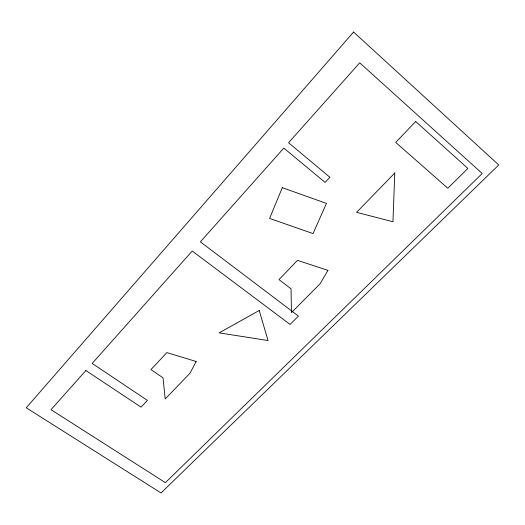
<?xml version="1.0" encoding="UTF-8"?>
<svg xmlns="http://www.w3.org/2000/svg" width="525" height="525" viewBox="0 0 525 525"><rect width="100%" height="100%" fill="white"/><g stroke="black" fill="none" stroke-linecap="round" stroke-linejoin="round"><path stroke-width="0.79" d="M394.774 173.02L392.956 221.753L356.587 212.336L394.774 173.02M282.299 187.681L269.601 218.42L313.044 233.586L326.452 203.405L282.299 187.681M196.173 361.482L189.984 373.236L165.198 398.947L163.013 377.829L150.977 369.593L166.858 352.603L196.173 361.482M327.928 270.349L320.23 283.618L291.434 312.624L291.06 288.842L278.992 279.582L297.491 260.374L327.928 270.349M353.581 32.025L26.25 407.787L161.037 492.975L498.75 164.968L353.581 32.025M85.877 370.519L51.01 409.697L165.388 482.652L482.226 173.506L359.717 62.823L288.573 142.761L329.89 177.273L325.1 182.398L283.828 148.096L200.386 241.848L298.436 316.083L290.082 324.437L192.222 251.029L92.183 363.431L147.433 400.404L141.015 407.144L85.877 370.519M415.682 121.492L395.732 142.406L447.825 188.252L467.887 168.446L415.682 121.492M259.206 310.505L219.142 332.857L268.058 340.554L259.206 310.505"/></g></svg>
